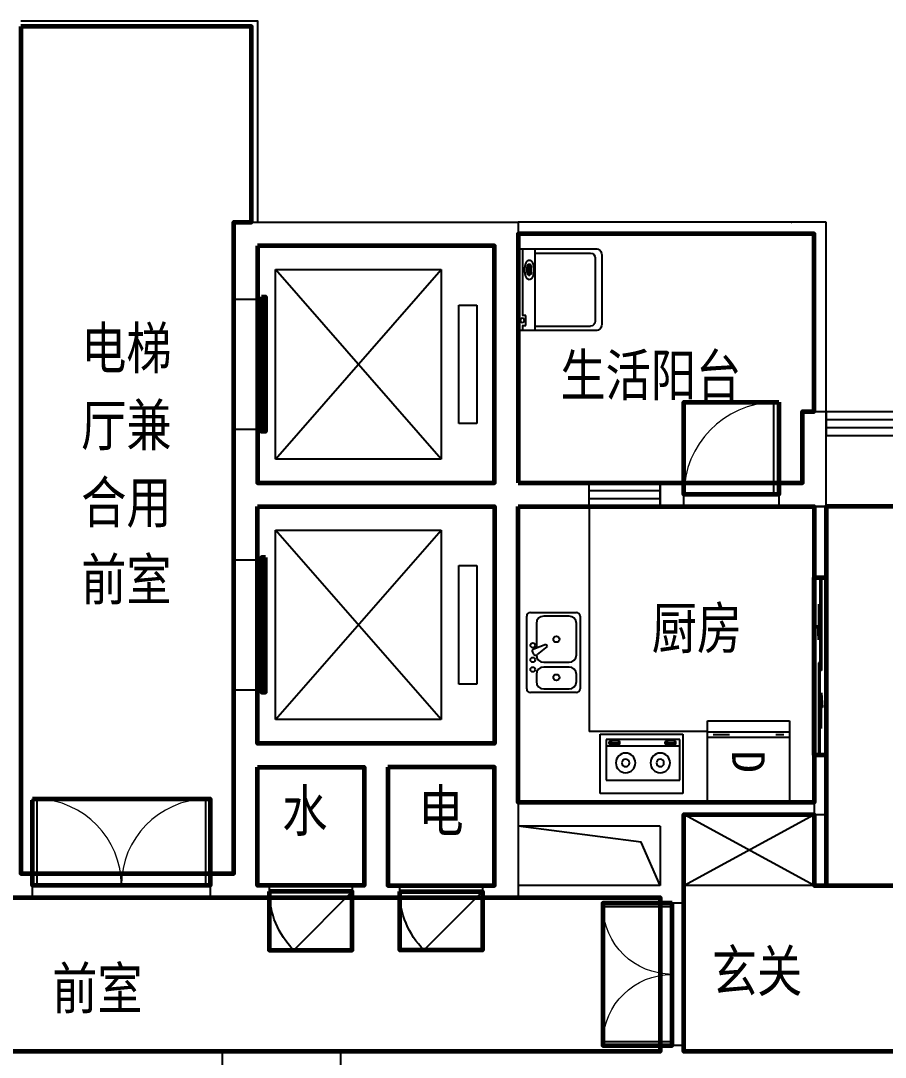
# Model space of a CAD drawing. Extents: x 4787548 to 4824448, y -1283794 to -1265894.
# Drawn here: x 4805348 to 4812648, y -1274644 to -1265894 of the extents above; entities that cross this region are included whole.
import ezdxf
from ezdxf.enums import TextEntityAlignment as Align

# ---------------------------------------------------------------- set-up
doc = ezdxf.new("R2010")
doc.units = 0
doc.header["$MEASUREMENT"] = 0
doc.layers.get('0').update_dxf_attribs({"linetype": 'CONTINUOUS'})
for name, color, linetype in [('AXIS', 3, 'CONTINUOUS'), ('F1', 8, 'CONTINUOUS'), ('FURN', 8, 'CONTINUOUS'), ('I-FURN', 252, 'CONTINUOUS'), ('J-厨房', 8, 'CONTINUOUS'), ('PUB_TEXT', 7, 'CONTINUOUS'), ('STAIR', 3, 'CONTINUOUS'), ('WALL', 2, 'CONTINUOUS'), ('WINDOW', 4, 'CONTINUOUS'), ('阳台', 6, 'CONTINUOUS')]:
    doc.layers.add(name, color=color, linetype=linetype)
for name, color, linetype, lineweight in [('GT_厨房', 4, 'CONTINUOUS', 60), ('GT_水机房', 170, 'CONTINUOUS', 60), ('GT_玄关', 40, 'CONTINUOUS', 60), ('GT_电机房', 210, 'CONTINUOUS', 60), ('GT_电梯', 150, 'CONTINUOUS', 60), ('GT_过道', 30, 'CONTINUOUS', 60), ('GT_门', 245, 'CONTINUOUS', 60), ('GT_阳台', 6, 'CONTINUOUS', 60), ('GT_餐厅', 3, 'CONTINUOUS', 60)]:
    doc.layers.add(name, color=color, linetype=linetype, lineweight=lineweight)
doc.styles.add('ATT', font='TXT')
doc.styles.add('DIM_FONT', font='SIMPLEX.shx', dxfattribs={"width": 0.8})
doc.styles.add('黑体', font='simhei.ttf')

# ---------------------------------------------------------------- blocks, each defined once
blk = doc.blocks.new('A$C41EE4F51')
for p, q in [((35.5, 647.4), (66.1, 647.4)), ((36.3, 647.4), (36.3, 690)), ((66.1, 647.4), (66.1, 564.3)), ((144.8, 652.3), (611.5, 652.3)), ((145.2, 690), (145.2, 0)), ((66.1, 564.3), (35.5, 564.3)), ((36.3, 0), (36.3, 564.3)), ((651.5, 77.7), (651.5, 612.3)), ((87.4, 222), (99.1, 221.9)), ((96.8, 211.5), (113.4, 211.5)), ((96.8, 146.9), (96.8, 211.5)), ((113.4, 211.5), (113.4, 146.9)), ((88.5, 130.2), (99, 130.2)), ((113.4, 146.9), (96.8, 146.9)), ((144.8, 37.7), (611.5, 37.7))]:
    blk.add_line(p, q)
at = {"elevation": 0}
blk.add_lwpolyline([(706.3, 50), (706.3, 640, 0.414214), (656.3, 690), (0.5, 690), (0.5, 0), (656.3, 0, 0.414214)], format="xyb", close=True, dxfattribs=at)
blk.add_circle((35.5, 603.7), 17.5)
for centre, radius, start, end in [((611.5, 612.3), 40, 0, 90), ((236.6, 178.5), 180, 169.19672, 180), ((236.6, 178.5), 180, 180, 190.80328), ((166.4, 192), 108.5, 155.26547, 169.19672), ((122.2, 212.3), 59.9, 131.95989, 155.26547), ((254.2, 176), 177.5, 173.90173, 180), ((254.2, 176), 177.5, 180, 186.09827), ((171.6, 184.9), 94.4, 165.53687, 173.90173), ((120.2, 198.1), 41.3, 148.08944, 165.53687), ((94.9, 242.6), 19.1, 90, 131.95989), ((88.5, 217.8), 4.03, 90, 148.08944), ((264.7, 176), 177.5, 173.90173, 180), ((264.7, 176), 177.5, 180, 186.09827), ((182.1, 184.9), 94.4, 165.53687, 173.90173), ((88.5, 217.8), 4.03, 72.05456, 90), ((130.7, 198.1), 41.3, 148.08944, 165.53687), ((94.9, 242.6), 19.1, 48.04011, 90), ((99, 217.8), 4.03, 90, 148.08944), ((99, 217.8), 4.03, 31.91056, 90), ((67.4, 198.1), 41.3, 18.91551, 31.91056), ((67.6, 212.3), 59.9, 24.73453, 48.04011), ((23.5, 192), 108.5, 10.80328, 24.73453), ((-46.8, 178.5), 180, 0, 10.80328), ((-46.8, 178.5), 180, 349.19672, 0), ((166.4, 165.1), 108.5, 190.80328, 204.73453), ((122.2, 144.8), 59.9, 204.73453, 228.04011), ((171.6, 167.2), 94.4, 186.09827, 194.46313), ((120.2, 154), 41.3, 194.46313, 211.91056), ((94.9, 114.4), 19.1, 228.04011, 270), ((88.5, 134.3), 4.03, 211.91056, 270), ((182.1, 167.2), 94.4, 186.09827, 194.46313), ((130.7, 154), 41.3, 194.46313, 211.91056), ((94.9, 114.4), 19.1, 270, 311.95989), ((99, 134.3), 4.03, 211.91056, 270), ((99, 134.3), 4.03, 270, 328.08944), ((67.4, 154), 41.3, 328.08944, 345.53687), ((16, 167.2), 94.4, 345.53687, 347.53895), ((67.6, 144.8), 59.9, 311.95989, 335.26547), ((23.5, 165.1), 108.5, 335.26547, 349.19672), ((611.5, 77.7), 40, 270, 0)]:
    blk.add_arc(centre, radius, start, end)
at = {"oblique": -180, "text_generation_flag": 4, "width": 0.8, "flags": 9}
for tag in ['XSIZE', 'YSIZE']:
    blk.add_attdef(tag, (0.5, 345), '', height=0.5, rotation=270, dxfattribs=at)
blk = doc.blocks.new('A$C633E5647')
at = {"rotation": 270}
blk.add_blockref('A$C41EE4F51', (0, 706.3), dxfattribs=at)
blk = doc.blocks.new('11PDRY03')
at = {"color": 0, "linetype": 'ByBlock'}
for p, q in [((0, 30), (30, 30)), ((0, 0), (0, 30)), ((4, 0), (4, 30)), ((5, 25), (5, 28)), ((6, 0), (6, 30)), ((30, 30), (30, 0)), ((5, 2), (5, 8)), ((30, 0), (0, 0))]:
    blk.add_line(p, q, dxfattribs=at)
at = {"color": 0, "linetype": 'ByBlock', "style": 'ATT', "flags": 8}
blk.add_attdef('LABEL', text='', height=12, dxfattribs=at).set_placement((15, 15), align=Align.MIDDLE)
at = {"color": 0, "linetype": 'ByBlock', "style": 'ATT'}
for tag, p, flags in [('ITEM', (0, -13), 3), ('ROOM_NUMBER', (0, -22), 1), ('DEPTH', (0, -30), 3), ('WIDTH', (0, -38), 3)]:
    blk.add_attdef(tag, p, '', height=6, dxfattribs=dict(at, flags=flags))
blk = doc.blocks.new('-BATH2')
at = {"layer": 'F1', "xscale": 23, "yscale": 23, "zscale": 23}
blk.add_blockref('11PDRY03', (3.4, 3.3), dxfattribs=at).add_auto_attribs({'LABEL': 'D'})
blk = doc.blocks.new('A$C4151635E')
for p, q in [((500.6, 700), (0.6, 700)), ((0.6, 700), (0.6, 0)), ((113.7, 50.7), (113.7, 673.5)), ((113.7, 673.5), (456.2, 673.5)), ((400.5, 673.5), (400.5, 50.7)), ((422.7, 640.9), (434.4, 640.8)), ((432.2, 630.4), (448.8, 630.4)), ((432.2, 565.7), (432.2, 630.4)), ((448.8, 630.4), (448.8, 565.7)), ((456.2, 673.5), (456.2, 50.7)), ((500.6, 0), (500.6, 700)), ((423.9, 549.1), (434.4, 549.1)), ((448.8, 565.7), (432.2, 565.7)), ((422.7, 167.9), (434.4, 167.8)), ((432.2, 92.7), (432.2, 157.4)), ((432.2, 157.4), (448.8, 157.4)), ((448.8, 92.7), (432.2, 92.7)), ((448.8, 157.4), (448.8, 92.7)), ((456.2, 50.7), (113.7, 50.7)), ((423.9, 76.1), (434.4, 76.1)), ((0.6, 0), (500.6, 0))]:
    blk.add_line(p, q)
for points in [[(423.9, 549.1, -0.259034), (420.4, 551, -0.076276), (415.5, 562.5, -0.036515), (413.1, 576.1, -0.026615), (412, 594.9, -0.026615), (413.1, 613.8, -0.036515), (415.5, 627.3, -0.076276), (420.4, 638.9, -0.259034), (423.9, 640.8, -0.078462), (425.1, 640.6, -0.056762)], [(434.4, 549.1, -0.259034), (431, 551, -0.076276), (426, 562.5, -0.036515), (423.6, 576.1, -0.026615), (422.6, 594.9, -0.026615), (423.6, 613.8, -0.036515), (426, 627.3, -0.076276), (431, 638.9, -0.259034), (434.4, 640.8, -0.259034), (437.8, 638.9, -0.056762), (441.8, 630.4, -0.036515)], [(443.5, 565.7, -0.008736), (442.7, 562.5, -0.076276), (437.8, 551, -0.259034), (434.4, 549.1, -0.259034)], [(423.9, 76.1, -0.259034), (420.4, 78, -0.076276), (415.5, 89.5, -0.036515), (413.1, 103.1, -0.026615), (412, 121.9, -0.026615), (413.1, 140.8, -0.036515), (415.5, 154.3, -0.076276), (420.4, 165.9, -0.259034), (423.9, 167.8, -0.078462), (425.1, 167.6, -0.056762)], [(434.4, 76.1, -0.259034), (431, 78, -0.076276), (426, 89.5, -0.036515), (423.6, 103.1, -0.026615), (422.6, 121.9, -0.026615), (423.6, 140.8, -0.036515), (426, 154.3, -0.076276), (431, 165.9, -0.259034), (434.4, 167.8, -0.259034), (437.8, 165.9, -0.056762), (441.8, 157.4, -0.036515)], [(443.5, 92.7, -0.008736), (442.7, 89.5, -0.076276), (437.8, 78, -0.259034), (434.4, 76.1, -0.259034)]]:
    blk.add_lwpolyline(points, format="xyb")
for centre, radius in [((259.2, 508.4), 82.5), ((259.2, 508.4), 31.6), ((259.2, 215.8), 82.5), ((259.2, 215.8), 31.6)]:
    blk.add_circle(centre, radius)
at = {"style": 'DIM_FONT', "oblique": -180, "text_generation_flag": 4, "width": 0.8, "flags": 9}
for tag in ['YSIZE', 'XSIZE']:
    blk.add_attdef(tag, (0.6, 700), '', height=0.5, rotation=270, dxfattribs=at)
blk = doc.blocks.new('M_E25ESP')
at = {"color": 0, "linetype": 'ByBlock'}
for p, q in [((0, -306.8), (0, 306.8)), ((30.7, 337.5), (419.3, 337.5)), ((358, 306.8), (143.2, 306.8)), ((450, 306.8), (450, -306.8)), ((81.8, 245.5), (81.8, 40)), ((419.3, -20.5), (419.3, 245.5)), ((48.4, 2), (56.6, -12.3)), ((58.9, 31.4), (162.5, 70.2)), ((172.8, 52.5), (87.3, -17.8)), ((162.5, 70.2), (172.8, 52.5)), ((143.2, -81.8), (358, -81.8)), ((358, -122.7), (143.2, -122.7)), ((81.8, -184.1), (81.8, -245.5)), ((419.3, -245.5), (419.3, -184.1)), ((419.3, -337.5), (30.7, -337.5)), ((143.2, -306.8), (358, -306.8))]:
    blk.add_line(p, q, dxfattribs=at)
for centre, radius in [((250.6, 112.5), 25.6), ((51.1, 61.4), 20.5), ((51.1, -61.4), 20.5), ((51.1, -143.2), 20.5), ((250.6, -209.7), 25.6)]:
    blk.add_circle(centre, radius, dxfattribs=at)
for centre, radius, start, end in [((30.7, 306.8), 30.7, 90, 180), ((143.2, 245.5), 61.4, 90, 180), ((358, 245.5), 61.4, 0, 90), ((419.3, 306.8), 30.7, 0, 90), ((66.1, 12.3), 20.5, 110.53768, 210), ((74.3, -2), 20.5, 210, 309.46232), ((143.2, -20.5), 61.4, 180, 270), ((358, -20.5), 61.4, 270, 0), ((143.2, -184.1), 61.4, 90, 180), ((358, -184.1), 61.4, 0, 90), ((143.2, -245.5), 61.4, 180, 270), ((358, -245.5), 61.4, 270, 0), ((30.7, -306.8), 30.7, 180, 270), ((419.3, -306.8), 30.7, 270, 0)]:
    blk.add_arc(centre, radius, start, end, dxfattribs=at)
at = {"style": 'DIM_FONT', "width": 0.8, "flags": 9}
for tag in ['YSIZE', 'XSIZE']:
    blk.add_attdef(tag, (0, 0), '', height=0.5, dxfattribs=at)
blk = doc.blocks.new('$DorLib2D$00000114')
at = {"color": 0}
blk.add_line((0.5, 0), (-0.207, 0.707), dxfattribs=at)
blk.add_arc((0.5, 0), 1, 135, 180, dxfattribs=at)
blk = doc.blocks.new('$TCHSYS$LDOR22D')
for p, q in [((-0.5167, 0.8333), (-0.0167, 0.8333)), ((-0.5167, 0.8333), (-0.5167, 0.6667)), ((-0.0167, 0.8333), (-0.0167, 0.6667)), ((0.0167, 0.8333), (0.0167, 0.6667)), ((0.0167, 0.8333), (0.5167, 0.8333)), ((0.5167, 0.8333), (0.5167, 0.6667)), ((-0.5167, 0.6667), (-0.0167, 0.6667)), ((0.0167, 0.6667), (0.5167, 0.6667)), ((-0.5, 0.5), (0.5, 0.5))]:
    blk.add_line(p, q)
blk = doc.blocks.new('$DorLib2D$00000002')
for p, q in [((-0.5, 0), (-0.5, 0.4875)), ((-0.475, 0.4875), (-0.5, 0.4875)), ((-0.475, 0), (-0.475, 0.4875)), ((0.475, 0), (0.475, 0.4875)), ((0.475, 0.4875), (0.5, 0.4875)), ((0.5, 0), (0.5, 0.4875)), ((-0.5, 0), (-0.475, 0)), ((0.5, 0), (0.475, 0))]:
    blk.add_line(p, q)
at = {"lineweight": 13}
for centre, start, end in [((-0.4875, 0), 0, 88.53072), ((0.4875, 0), 91.46928, 180)]:
    blk.add_arc(centre, 0.4875, start, end, dxfattribs=at)
blk = doc.blocks.new('$DorLib2D$00000001')
for p, q in [((0.45, 0.975), (0.5, 0.975)), ((0.45, 0), (0.45, 0.975)), ((0.5, 0), (0.5, 0.975)), ((0.5, 0), (0.45, 0))]:
    blk.add_line(p, q)
at = {"lineweight": 13}
blk.add_arc((0.475, 0), 0.975, 91.4693, 180, dxfattribs=at)
blk = doc.blocks.new('$TCHSYS$WIN2D')
for p, q in [((-0.5, 0.5), (0.5, 0.5)), ((-0.5, 0.5), (-0.5, -0.5)), ((0.5, 0.5), (0.5, -0.5)), ((0.5, 0.167), (-0.5, 0.167)), ((0.5, -0.167), (-0.5, -0.167)), ((-0.5, -0.5), (0.5, -0.5))]:
    blk.add_line(p, q)
blk = doc.blocks.new('$DorLib2D$00000131')
at = {"color": 0, "linetype": 'Continuous'}
for p, q in [((0.15, 0.125), (0.2319, 0.1973)), ((0.2319, 0.1973), (0.2319, 0.125)), ((-0.5, 0.125), (-0.5, 0)), ((0.0192, 0.125), (-0.5, 0.125)), ((0.0192, 0), (0.0192, 0.125)), ((0.35, 0.125), (0.15, 0.125)), ((-0.5, 0), (0.0192, 0)), ((-0.024, 0), (0.5, 0)), ((-0.024, -0.125), (-0.024, 0)), ((0.5, 0), (0.5, -0.125)), ((-0.35, -0.125), (-0.15, -0.125)), ((-0.2319, -0.1973), (-0.2319, -0.125)), ((-0.15, -0.125), (-0.2319, -0.1973)), ((0.5, -0.125), (-0.024, -0.125))]:
    blk.add_line(p, q, dxfattribs=at)

msp = doc.modelspace()

# ---------------------------------------------------------------- linework, layer by layer
at = {"layer": 'AXIS'}
msp.add_lwpolyline([(4810748.3, -1273193.6), (4810587.7, -1272829), (4809548.3, -1272693.6)], dxfattribs=at)
at = {"layer": 'FURN'}
for p, q in [((4810948.3, -1273193.6), (4812048.3, -1272593.6)), ((4812048.3, -1273193.6), (4810948.3, -1272593.6)), ((4812048.3, -1273193.6), (4810948.3, -1273193.6))]:
    msp.add_line(p, q, dxfattribs=at)
at = {"layer": 'GT_厨房'}
msp.add_lwpolyline([(4809548.3, -1269993.6), (4812048.3, -1269993.6), (4812048.3, -1272493.6), (4809548.3, -1272493.6), (4809548.3, -1269993.6)], dxfattribs=at)
at = {"layer": 'GT_水机房'}
msp.add_lwpolyline([(4807348.3, -1272193.6), (4808248.3, -1272193.6), (4808248.3, -1273193.6), (4807348.3, -1273193.6), (4807348.3, -1272193.6)], dxfattribs=at)
at = {"layer": 'GT_玄关'}
msp.add_lwpolyline([(4810948.3, -1273343.6), (4810948.3, -1272593.6), (4812048.3, -1272593.6), (4812048.3, -1273193.6), (4812748.3, -1273193.6), (4812748.3, -1274593.6), (4810948.3, -1274593.6), (4810948.3, -1273343.6)], dxfattribs=at)
at = {"layer": 'GT_电机房'}
msp.add_lwpolyline([(4808448.3, -1272193.6), (4808448.3, -1273193.6), (4809348.3, -1273193.6), (4809348.3, -1272193.6), (4808448.3, -1272193.6)], dxfattribs=at)
at = {"layer": 'GT_电梯'}
for points in [[(4807348.3, -1267793.6), (4807348.3, -1269793.6), (4809348.3, -1269793.6), (4809348.3, -1267793.6), (4807348.3, -1267793.6)], [(4807348.3, -1269993.6), (4809348.3, -1269993.6), (4809348.3, -1271993.6), (4807348.3, -1271993.6), (4807348.3, -1269993.6)]]:
    msp.add_lwpolyline(points, dxfattribs=at)
at = {"layer": 'GT_过道'}
for points in [[(4805348.3, -1265943.6), (4805348.3, -1273093.6), (4807148.3, -1273093.6), (4807148.3, -1267593.6), (4807298.3, -1267593.6), (4807298.3, -1265943.6), (4805348.3, -1265943.6)], [(4801248.3, -1273293.6), (4810748.3, -1273293.6), (4810748.3, -1274593.6), (4801248.3, -1274593.6), (4801248.3, -1273293.6)]]:
    msp.add_lwpolyline(points, dxfattribs=at)
at = {"layer": 'GT_门'}
for points in [[(4807381.6, -1268225.3), (4807415, -1268225.3), (4807415, -1269361.9), (4807381.6, -1269361.9), (4807381.6, -1268225.3)], [(4811748.3, -1269113.6), (4811748.3, -1269893.6), (4810948.3, -1269893.6), (4810948.3, -1269113.6), (4811748.3, -1269113.6)], [(4807415, -1270425.3), (4807381.6, -1270425.3), (4807381.6, -1271561.9), (4807415, -1271561.9), (4807415, -1270425.3)], [(4812048.3, -1270593.6), (4812148.3, -1270593.6), (4812148.3, -1272093.6), (4812048.3, -1272093.6), (4812048.3, -1270593.6)], [(4805448.3, -1272462.4), (4806948.3, -1272462.4), (4806948.3, -1273193.6), (4805448.3, -1273193.6), (4805448.3, -1272474.3)], [(4807445.3, -1273243.6), (4807445.3, -1273738.6), (4808148.3, -1273738.6), (4808148.3, -1273243.6), (4807448.3, -1273243.6)], [(4808548.3, -1273243.6), (4809248.3, -1273243.6), (4809248.3, -1273738.6), (4808548.3, -1273738.6), (4808548.3, -1273243.6)], [(4810848.3, -1273343.6), (4810263.3, -1273343.6), (4810263.3, -1274543.6), (4810848.3, -1274543.6), (4810848.3, -1273343.6)]]:
    msp.add_lwpolyline(points, dxfattribs=at)
at = {"layer": 'GT_阳台'}
msp.add_lwpolyline([(4809548.3, -1269793.6), (4811948.3, -1269793.6), (4811948.3, -1269193.6), (4812048.3, -1269193.6), (4812048.3, -1267693.6), (4809548.3, -1267693.6), (4809548.3, -1269793.6)], dxfattribs=at)
at = {"layer": 'GT_餐厅'}
msp.add_lwpolyline([(4815248.3, -1269993.6), (4812148.3, -1269993.6), (4812148.3, -1273193.6), (4815248.3, -1273193.6), (4815248.3, -1269993.6)], dxfattribs=at)
at = {"layer": 'I-FURN'}
for p in [(4810148.3, -1269993.6), (4811148.3, -1271893.6)]:
    msp.add_line(p, (4810148.3, -1271893.6), dxfattribs=at)
at = {"layer": 'STAIR'}
for p, q in [((4807498.3, -1269593.6), (4807498.3, -1267993.6)), ((4807498.3, -1267993.6), (4808898.3, -1267993.6)), ((4808898.3, -1269593.6), (4807498.3, -1267993.6)), ((4807498.3, -1269593.6), (4808898.3, -1267993.6)), ((4808898.3, -1267993.6), (4808898.3, -1269593.6)), ((4809048.3, -1269293.6), (4809048.3, -1268293.6)), ((4809048.3, -1268293.6), (4809198.3, -1268293.6)), ((4809198.3, -1268293.6), (4809198.3, -1269293.6)), ((4809198.3, -1269293.6), (4809048.3, -1269293.6)), ((4808898.3, -1269593.6), (4807498.3, -1269593.6)), ((4807498.3, -1271793.6), (4807498.3, -1270193.6)), ((4807498.3, -1270193.6), (4808898.3, -1270193.6)), ((4808898.3, -1271793.6), (4807498.3, -1270193.6)), ((4807498.3, -1271793.6), (4808898.3, -1270193.6)), ((4808898.3, -1270193.6), (4808898.3, -1271793.6)), ((4809048.3, -1271493.6), (4809048.3, -1270493.6)), ((4809048.3, -1270493.6), (4809198.3, -1270493.6)), ((4809198.3, -1270493.6), (4809198.3, -1271493.6)), ((4809198.3, -1271493.6), (4809048.3, -1271493.6)), ((4808898.3, -1271793.6), (4807498.3, -1271793.6))]:
    msp.add_line(p, q, dxfattribs=at)
at = {"layer": 'WALL'}
for p, q in [((4807148.3, -1267593.6), (4809548.3, -1267593.6)), ((4807148.3, -1267593.6), (4807148.3, -1268243.6)), ((4809548.3, -1267593.6), (4809548.3, -1269793.6)), ((4807348.3, -1267793.6), (4809348.3, -1267793.6)), ((4807348.3, -1268243.6), (4807348.3, -1267793.6)), ((4809348.3, -1267793.6), (4809348.3, -1269793.6)), ((4807148.3, -1268243.6), (4807348.3, -1268243.6)), ((4811948.3, -1269793.6), (4811948.3, -1269193.6)), ((4811948.3, -1269193.6), (4812148.3, -1269193.6)), ((4812148.3, -1269993.6), (4812148.3, -1269193.6)), ((4807348.3, -1269343.6), (4807148.3, -1269343.6)), ((4807148.3, -1269343.6), (4807148.3, -1269893.6)), ((4807348.3, -1269793.6), (4807348.3, -1269343.6)), ((4809348.3, -1269793.6), (4807348.3, -1269793.6)), ((4810148.3, -1269793.6), (4809548.3, -1269793.6)), ((4810148.3, -1269993.6), (4810148.3, -1269793.6)), ((4810948.3, -1269793.6), (4810748.3, -1269793.6)), ((4810748.3, -1269793.6), (4810748.3, -1269993.6)), ((4810948.3, -1269993.6), (4810948.3, -1269793.6)), ((4811948.3, -1269793.6), (4811748.3, -1269793.6)), ((4811748.3, -1269793.6), (4811748.3, -1269993.6)), ((4807148.3, -1269893.6), (4807148.3, -1270443.6)), ((4809348.3, -1269993.6), (4807348.3, -1269993.6)), ((4807348.3, -1270443.6), (4807348.3, -1269993.6)), ((4809348.3, -1269993.6), (4809348.3, -1271993.6)), ((4809548.3, -1269993.6), (4810148.3, -1269993.6)), ((4809548.3, -1269993.6), (4809548.3, -1272093.6)), ((4810748.3, -1269993.6), (4810948.3, -1269993.6)), ((4811748.3, -1269993.6), (4812148.3, -1269993.6)), ((4812048.3, -1269993.6), (4812048.3, -1270593.6)), ((4812148.3, -1269993.6), (4812048.3, -1269993.6)), ((4812148.3, -1270593.6), (4812148.3, -1269993.6)), ((4807148.3, -1270443.6), (4807348.3, -1270443.6)), ((4812048.3, -1270593.6), (4812148.3, -1270593.6)), ((4807348.3, -1271543.6), (4807148.3, -1271543.6)), ((4807148.3, -1271543.6), (4807148.3, -1272093.6)), ((4807348.3, -1271993.6), (4807348.3, -1271543.6)), ((4808248.3, -1271993.6), (4807348.3, -1271993.6)), ((4808348.5, -1271997.7), (4808344.4, -1271997.9)), ((4808348.2, -1271997.4), (4808352, -1271997.6)), ((4808348.5, -1271997.7), (4808348.2, -1271997.4)), ((4809348.3, -1271993.6), (4808448.3, -1271993.6)), ((4807148.3, -1273093.6), (4807148.3, -1272093.6)), ((4809548.3, -1272093.6), (4809548.3, -1273293.6)), ((4812148.3, -1272093.6), (4812048.3, -1272093.6)), ((4812048.3, -1272093.6), (4812048.3, -1272593.6)), ((4812148.3, -1272593.6), (4812148.3, -1272093.6)), ((4808248.3, -1272193.6), (4807348.3, -1272193.6)), ((4807348.3, -1273193.6), (4807348.3, -1272193.6)), ((4808248.3, -1272193.6), (4808248.3, -1273193.6)), ((4809348.3, -1272193.6), (4808448.3, -1272193.6)), ((4808448.3, -1272193.6), (4808448.3, -1273193.6)), ((4809348.3, -1272193.6), (4809348.3, -1273193.6)), ((4810848.3, -1272493.6), (4809548.3, -1272493.6)), ((4810848.3, -1272493.6), (4812048.3, -1272493.6)), ((4810948.3, -1272593.6), (4810948.3, -1273193.6)), ((4810948.3, -1272593.6), (4812148.3, -1272593.6)), ((4812048.3, -1272593.6), (4812048.3, -1273193.6)), ((4812048.3, -1272593.6), (4812148.3, -1272593.6)), ((4812148.3, -1272593.6), (4812148.3, -1273193.6)), ((4810748.3, -1272693.6), (4809548.3, -1272693.6)), ((4810748.3, -1272693.6), (4810748.3, -1273193.6)), ((4805448.3, -1273093.6), (4805348.3, -1273093.6)), ((4805448.3, -1273293.6), (4805448.3, -1273093.6)), ((4807148.3, -1273093.6), (4806948.3, -1273093.6)), ((4806948.3, -1273093.6), (4806948.3, -1273293.6)), ((4807448.3, -1273193.6), (4807348.3, -1273193.6)), ((4807448.3, -1273293.6), (4807448.3, -1273193.6)), ((4808248.3, -1273193.6), (4808148.3, -1273193.6)), ((4808148.3, -1273193.6), (4808148.3, -1273293.6)), ((4808548.3, -1273193.6), (4808448.3, -1273193.6)), ((4808548.3, -1273293.6), (4808548.3, -1273193.6)), ((4809348.3, -1273193.6), (4809248.3, -1273193.6)), ((4809248.3, -1273193.6), (4809248.3, -1273293.6)), ((4810748.3, -1273193.6), (4809548.3, -1273193.6)), ((4810948.3, -1273343.6), (4810948.3, -1273193.6)), ((4812148.3, -1273193.6), (4812048.3, -1273193.6)), ((4805248.3, -1273293.6), (4805448.3, -1273293.6)), ((4806948.3, -1273293.6), (4807248.3, -1273293.6)), ((4807248.3, -1273293.6), (4807448.3, -1273293.6)), ((4808148.3, -1273293.6), (4808348.3, -1273293.6)), ((4808348.3, -1273293.6), (4808548.3, -1273293.6)), ((4809248.3, -1273293.6), (4809548.3, -1273293.6)), ((4810748.3, -1273293.6), (4809448.3, -1273293.6)), ((4810748.3, -1273343.6), (4810748.3, -1273293.6)), ((4810948.3, -1273343.6), (4810748.3, -1273343.6)), ((4801248.3, -1274593.6), (4807048.3, -1274593.6)), ((4801248.3, -1274593.6), (4807048.3, -1274593.6)), ((4807048.3, -1274593.6), (4807048.3, -1274793.6)), ((4807048.3, -1274593.6), (4807048.3, -1274793.6)), ((4808048.3, -1274593.6), (4810748.3, -1274593.6)), ((4808048.3, -1274593.6), (4808048.3, -1274793.6)), ((4810748.3, -1274593.6), (4810748.3, -1274543.6)), ((4810948.3, -1274543.6), (4810748.3, -1274543.6)), ((4810948.3, -1274593.6), (4810948.3, -1274543.6)), ((4810948.3, -1274593.6), (4812748.3, -1274593.6))]:
    msp.add_line(p, q, dxfattribs=at)
at = {"layer": 'WINDOW'}
for p, q in [((4812148.3, -1269193.6), (4815048.3, -1269193.6)), ((4812148.3, -1269193.6), (4812148.3, -1269393.6)), ((4812148.3, -1269260.3), (4815048.3, -1269260.3)), ((4812148.3, -1269326.9), (4815048.3, -1269326.9)), ((4812148.3, -1269393.6), (4815048.3, -1269393.6)), ((4810948.3, -1269793.6), (4811748.3, -1269793.6)), ((4812148.3, -1269993.6), (4815848.3, -1269993.6)), ((4812048.3, -1270593.6), (4812048.3, -1272093.6)), ((4805448.3, -1273093.6), (4806948.3, -1273093.6)), ((4808148.3, -1273193.6), (4807448.3, -1273193.6)), ((4809248.3, -1273193.6), (4808548.3, -1273193.6)), ((4808148.3, -1273293.6), (4807448.3, -1273293.6)), ((4809248.3, -1273293.6), (4808548.3, -1273293.6)), ((4810748.3, -1273318.6), (4810748.3, -1274543.6))]:
    msp.add_line(p, q, dxfattribs=at)
for points in [[(4805348.3, -1265893.6), (4807348.3, -1265893.6), (4807348.3, -1267593.6)], [(4805348.3, -1265943.6), (4807298.3, -1265943.6), (4807298.3, -1267593.6)]]:
    msp.add_lwpolyline(points, dxfattribs=at)
at = {"layer": '阳台', "linetype": 'Continuous'}
for p, q in [((4812148.3, -1267593.6), (4809548.3, -1267593.6)), ((4812148.3, -1269193.6), (4812148.3, -1267593.6)), ((4812048.3, -1267693.6), (4809548.3, -1267693.6)), ((4812048.3, -1269193.6), (4812048.3, -1267693.6))]:
    msp.add_line(p, q, dxfattribs=at)
msp.add_point((4811857.6, -1267593.6), dxfattribs=at)

# ---------------------------------------------------------------- block references
at = {"layer": 'J-厨房', "xscale": -1}
for name, p, rotation in [('A$C633E5647', (4810254.2, -1267818.6, 0), 89.99985725971848), ('A$C4151635E', (4810239.9, -1272417.9), 270)]:
    msp.add_blockref(name, p, dxfattribs=dict(at, rotation=rotation))
at = {"layer": 'J-厨房'}
msp.add_blockref('M_E25ESP', (4809620.7, -1271227.2), dxfattribs=at)
at = {"layer": 'J-厨房', "extrusion": (0, 0, -1), "xscale": -1, "zscale": -1, "rotation": 89.9999889543035}
msp.add_blockref('-BATH2', (-4811145, -1271800.2), dxfattribs=at)
at = {"layer": 'WINDOW'}
for name, p, xscale, yscale, zscale, rotation in [('$TCHSYS$LDOR22D', (4807248.3, -1268793.6), 1100, -200, 1100, 90), ('$DorLib2D$00000001', (4811348.3, -1269893.6), 800, 800, 800, 5.1309e-12), ('$TCHSYS$WIN2D', (4810448.3, -1269893.6), -600, -200, -600, 5.1309e-12), ('$TCHSYS$LDOR22D', (4807248.3, -1270993.6), 1100, -200, 1100, 90), ('$DorLib2D$00000131', (4812098.3, -1271343.6), -1500, -100, -1500, 270), ('$DorLib2D$00000002', (4806198.3, -1273193.6), 1500, 1500, 1500, 359.99999999996), ('$DorLib2D$00000114', (4807798.3, -1273243.6), -700, 700, -700, 180.000000000012), ('$DorLib2D$00000114', (4808898.3, -1273243.6), -700, 700, -700, 180), ('$DorLib2D$00000002', (4810848.3, -1273943.6), -1200, 1200, -1200, 90)]:
    msp.add_blockref(name, p, dxfattribs=dict(at, xscale=xscale, yscale=yscale, zscale=zscale, rotation=rotation))

# ---------------------------------------------------------------- texts
at = {"layer": 'PUB_TEXT', "style": '黑体', "width": 0.8}
for s, p in [('电梯', (4805858.5, -1268831.3)), ('生活阳台', (4809905, -1269060.5)), ('厅兼', (4805858.5, -1269482.6)), ('合用', (4805858.5, -1270133.9)), ('前室', (4805858.5, -1270785.1)), ('厨房', (4810675.9, -1271194.8)), ('水', (4807556.6, -1272736.6)), ('电', (4808706.2, -1272736.6)), ('玄关', (4811184, -1274090)), ('前室', (4805613.7, -1274235.8))]:
    msp.add_text(s, height=350, dxfattribs=at).set_placement(p)

doc.saveas('drawing.dxf')
